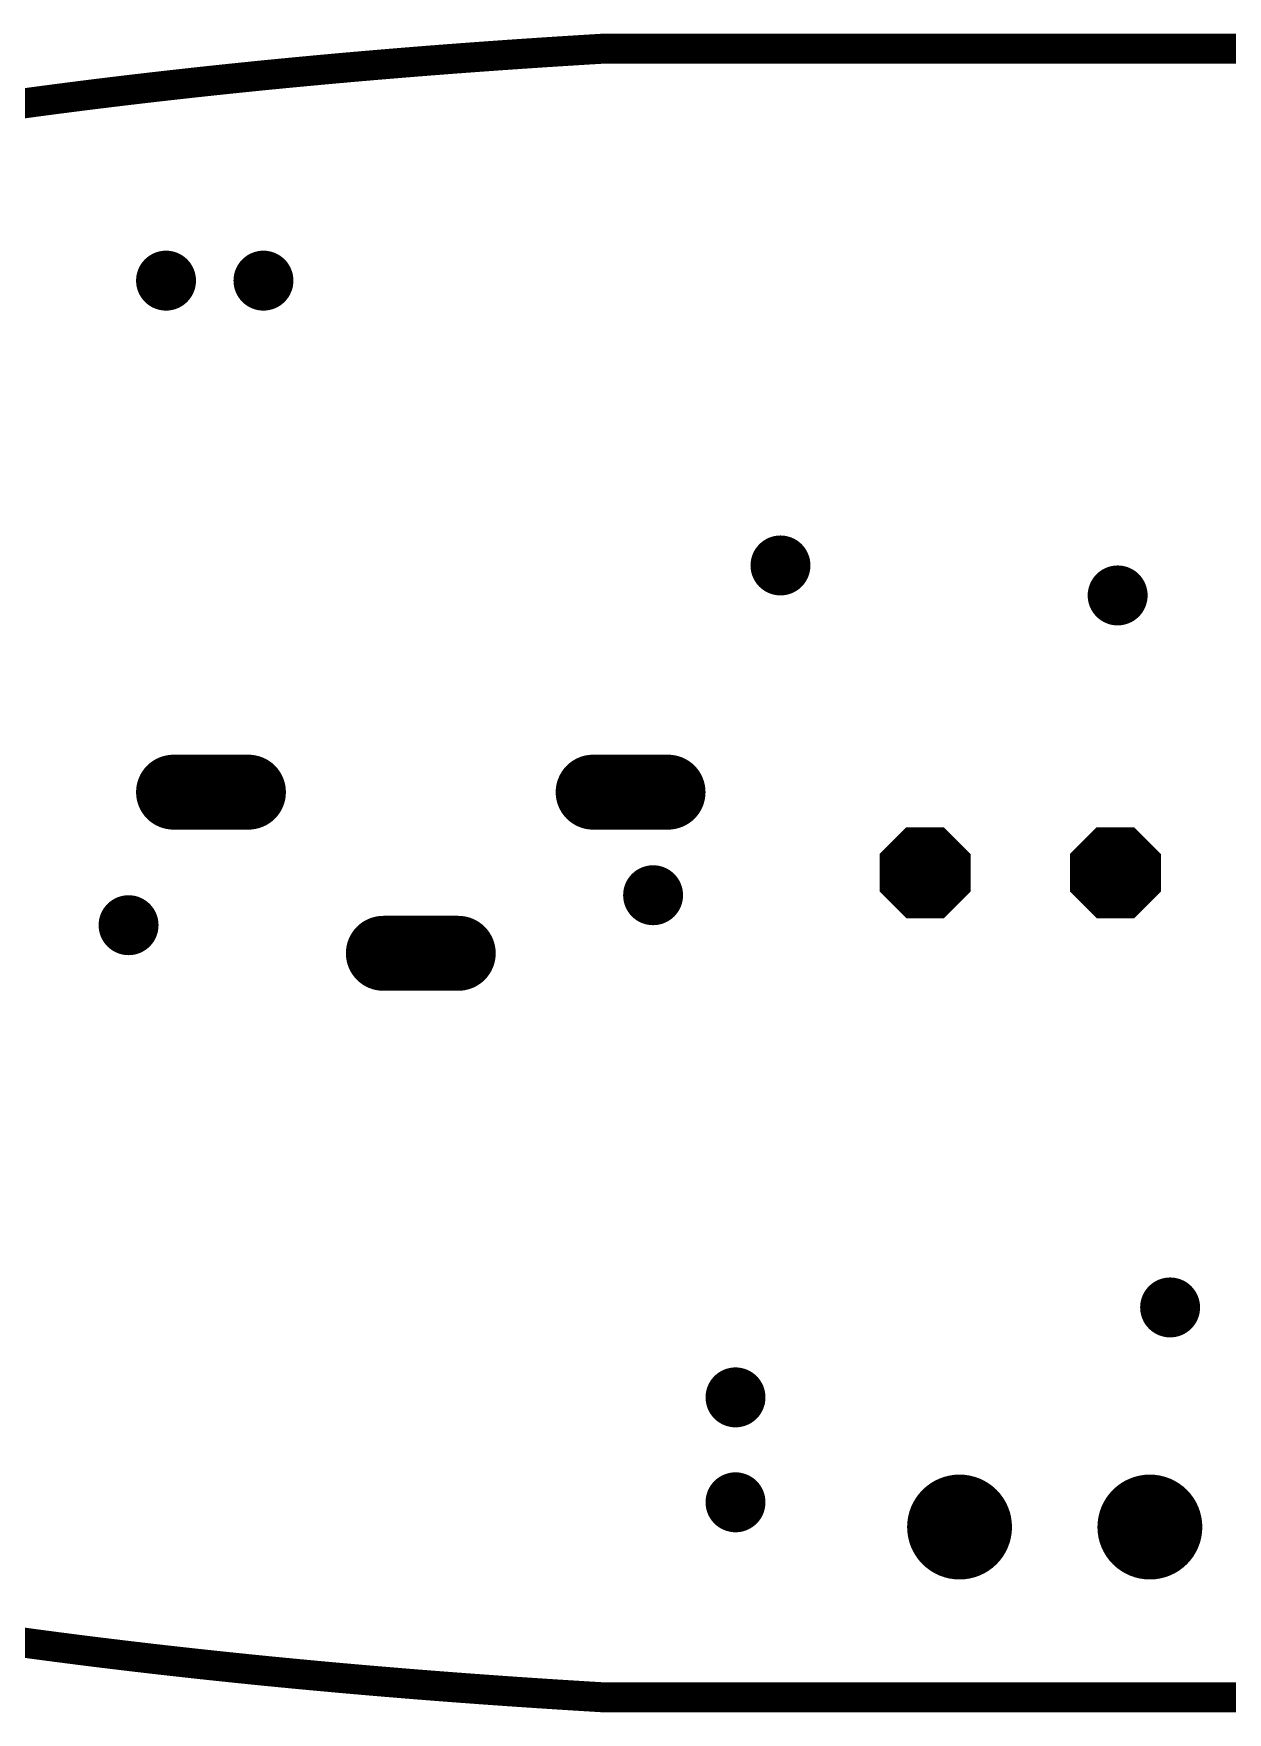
# Model space of a CAD drawing. Extents: x -0.1 to 60.3, y -0.2 to 22.2.
# Drawn here: x 13.83 to 29.77, y -0.2 to 22.2 of the extents above; entities that cross this region are included whole.
import ezdxf

# ---------------------------------------------------------------- set-up
doc = ezdxf.new("R2010")
doc.units = 0
for name, color, linetype in [('17', 82, 'CONTINUOUS'), ('18', 82, 'CONTINUOUS'), ('20', 7, 'CONTINUOUS')]:
    doc.layers.add(name, color=color, linetype=linetype)

# ---------------------------------------------------------------- blocks, each defined once
blk = doc.blocks.new('ROUNDP')
at = {"const_width": 0.5}
blk.add_lwpolyline([(0, -0.25, 1), (0, 0.25, 1), (0, -0.25)], format="xyb", dxfattribs=at)
blk = doc.blocks.new('OCTAGONP')
at = {"const_width": 0.5}
blk.add_lwpolyline([(-0.25, -0.1036), (-0.25, 0.1036), (-0.1036, 0.25), (0.1036, 0.25), (0.25, 0.1036), (0.25, -0.1036), (0.1036, -0.25), (-0.1036, -0.25), (-0.25, -0.1036), (-0.25, 0.1036)], dxfattribs=at)
blk = doc.blocks.new('LONGP100')
at = {"const_width": 1}
blk.add_lwpolyline([(-0.5, 0), (0.5, 0)], dxfattribs=at)
at = {"const_width": 0.5}
for points in [[(-0.5, 0.25, 1), (-0.5, -0.25)], [(0.5, -0.25, 1), (0.5, 0.25)]]:
    blk.add_lwpolyline(points, format="xyb", dxfattribs=at)
blk = doc.blocks.new('ROUNDV')
at = {"const_width": 0.5}
blk.add_lwpolyline([(0, -0.25, 1), (0, 0.25, 1), (0, -0.25)], format="xyb", dxfattribs=at)

msp = doc.modelspace()

# ---------------------------------------------------------------- linework, layer by layer
at = {"layer": '20', "const_width": 0.4}
for points in [[(21.0409, 21.9711), (21.1235, 21.9762)], [(21.1235, 21.9762), (21.2061, 21.9813)], [(21.2061, 21.9813), (21.2887, 21.9863)], [(21.2887, 21.9863), (21.3714, 21.9912)], [(21.3714, 21.9912), (21.4053, 21.9932)], [(21.4053, 21.9932), (21.4128, 21.9936)], [(21.4128, 21.9936), (21.4202, 21.994)], [(21.4202, 21.994), (21.4277, 21.9944)], [(21.4277, 21.9944), (21.4352, 21.9947)], [(21.4352, 21.9947), (21.4502, 21.9953)], [(21.4502, 21.9953), (21.4577, 21.9955)], [(21.4577, 21.9955), (21.4652, 21.9958)], [(21.4652, 21.9958), (21.4727, 21.9959)], [(21.4727, 21.9959), (21.4802, 21.9961)], [(21.4802, 21.9961), (21.4877, 21.9962)], [(21.4877, 21.9962), (21.5026, 21.9964)], [(21.5026, 21.9964), (21.5101, 21.9965)], [(21.5101, 21.9965), (38.7252, 21.9965)], [(18.0698, 21.7491), (18.1523, 21.7563)], [(18.1523, 21.7563), (18.2347, 21.7634)], [(18.2347, 21.7634), (18.3172, 21.7705)], [(18.3172, 21.7705), (18.3996, 21.7776)], [(18.3996, 21.7776), (18.4821, 21.7845)], [(18.4821, 21.7845), (18.5645, 21.7915)], [(18.5645, 21.7915), (18.7295, 21.8051)], [(18.7295, 21.8051), (18.8945, 21.8185)], [(18.8945, 21.8185), (18.977, 21.8251)], [(18.977, 21.8251), (19.142, 21.8381)], [(19.142, 21.8381), (19.307, 21.8509)], [(19.307, 21.8509), (19.3895, 21.8572)], [(19.3895, 21.8572), (19.5545, 21.8696)], [(19.5545, 21.8696), (19.6371, 21.8757)], [(19.6371, 21.8757), (19.7196, 21.8818)], [(19.7196, 21.8818), (19.8022, 21.8878)], [(19.8022, 21.8878), (19.8847, 21.8937)], [(19.8847, 21.8937), (19.9673, 21.8996)], [(19.9673, 21.8996), (20.0498, 21.9055)], [(20.0498, 21.9055), (20.1324, 21.9112)], [(20.1324, 21.9112), (20.2149, 21.9169)], [(20.2149, 21.9169), (20.2975, 21.9226)], [(20.2975, 21.9226), (20.3801, 21.9282)], [(20.3801, 21.9282), (20.4627, 21.9338)], [(20.4627, 21.9338), (20.5452, 21.9393)], [(20.5452, 21.9393), (20.6278, 21.9447)], [(20.6278, 21.9447), (20.7104, 21.9501)], [(20.7104, 21.9501), (20.8756, 21.9607)], [(20.8756, 21.9607), (21.0409, 21.9711)], [(15.7638, 21.5196), (15.8461, 21.5287)], [(15.8461, 21.5287), (15.9283, 21.5378)], [(15.9283, 21.5378), (16.0106, 21.5468)], [(16.0106, 21.5468), (16.0929, 21.5557)], [(16.0929, 21.5557), (16.1752, 21.5645)], [(16.1752, 21.5645), (16.2576, 21.5733)], [(16.2576, 21.5733), (16.4222, 21.5907)], [(16.4222, 21.5907), (16.5868, 21.6077)], [(16.5868, 21.6077), (16.6692, 21.6161)], [(16.6692, 21.6161), (16.7515, 21.6245)], [(16.7515, 21.6245), (16.8339, 21.6328)], [(16.8339, 21.6328), (16.9162, 21.641)], [(16.9162, 21.641), (16.9986, 21.6492)], [(16.9986, 21.6492), (17.081, 21.6572)], [(17.081, 21.6572), (17.1633, 21.6653)], [(17.1633, 21.6653), (17.3281, 21.6811)], [(17.3281, 21.6811), (17.4929, 21.6967)], [(17.4929, 21.6967), (17.5753, 21.7043)], [(17.5753, 21.7043), (17.6577, 21.712)], [(17.6577, 21.712), (17.8225, 21.727)], [(17.8225, 21.727), (17.905, 21.7344)], [(17.905, 21.7344), (17.9874, 21.7418)], [(17.9874, 21.7418), (18.0698, 21.7491)], [(13.9552, 21.2993), (14.0374, 21.3101)], [(14.0374, 21.3101), (14.1195, 21.3209)], [(14.1195, 21.3209), (14.2017, 21.3316)], [(14.2017, 21.3316), (14.2838, 21.3422)], [(14.2838, 21.3422), (14.366, 21.3528)], [(14.366, 21.3528), (14.4482, 21.3632)], [(14.4482, 21.3632), (14.5303, 21.3736)], [(14.5303, 21.3736), (14.6125, 21.3839)], [(14.6125, 21.3839), (14.6947, 21.3941)], [(14.6947, 21.3941), (14.7769, 21.4042)], [(14.7769, 21.4042), (14.9413, 21.4242)], [(14.9413, 21.4242), (15.0235, 21.4341)], [(15.0235, 21.4341), (15.1058, 21.4439)], [(15.1058, 21.4439), (15.188, 21.4536)], [(15.188, 21.4536), (15.2702, 21.4632)], [(15.2702, 21.4632), (15.3525, 21.4728)], [(15.3525, 21.4728), (15.4347, 21.4823)], [(15.4347, 21.4823), (15.517, 21.4917)], [(15.517, 21.4917), (15.5992, 21.5011)], [(15.5992, 21.5011), (15.6815, 21.5104)], [(15.6815, 21.5104), (15.7638, 21.5196)], [(13.6268, 21.2549), (13.791, 21.2773)], [(13.791, 21.2773), (13.9552, 21.2993)], [(13.7723, 0.7182), (13.6081, 0.7406)], [(13.8544, 0.7071), (13.7723, 0.7182)], [(14.0186, 0.6853), (13.8544, 0.7071)], [(14.1007, 0.6745), (14.0186, 0.6853)], [(14.1828, 0.6638), (14.1007, 0.6745)], [(14.265, 0.6532), (14.1828, 0.6638)], [(14.3471, 0.6426), (14.265, 0.6532)], [(14.4292, 0.6321), (14.3471, 0.6426)], [(14.5936, 0.6115), (14.4292, 0.6321)], [(14.6757, 0.6013), (14.5936, 0.6115)], [(14.7579, 0.5911), (14.6757, 0.6013)], [(14.9223, 0.5711), (14.7579, 0.5911)], [(15.0045, 0.5612), (14.9223, 0.5711)], [(15.1689, 0.5416), (15.0045, 0.5612)], [(15.4155, 0.5128), (15.1689, 0.5416)], [(15.4978, 0.5034), (15.4155, 0.5128)], [(15.58, 0.494), (15.4978, 0.5034)], [(15.6623, 0.4847), (15.58, 0.494)], [(15.7445, 0.4755), (15.6623, 0.4847)], [(15.9091, 0.4573), (15.7445, 0.4755)], [(15.9913, 0.4483), (15.9091, 0.4573)], [(16.1559, 0.4305), (15.9913, 0.4483)], [(16.2382, 0.4217), (16.1559, 0.4305)], [(16.4028, 0.4043), (16.2382, 0.4217)], [(16.4851, 0.3957), (16.4028, 0.4043)], [(16.5674, 0.3872), (16.4851, 0.3957)], [(16.6498, 0.3788), (16.5674, 0.3872)], [(16.7321, 0.3704), (16.6498, 0.3788)], [(16.8144, 0.3621), (16.7321, 0.3704)], [(16.8968, 0.3539), (16.8144, 0.3621)], [(16.9791, 0.3457), (16.8968, 0.3539)], [(17.0615, 0.3376), (16.9791, 0.3457)], [(17.1438, 0.3296), (17.0615, 0.3376)], [(17.2262, 0.3216), (17.1438, 0.3296)], [(17.3086, 0.3137), (17.2262, 0.3216)], [(17.391, 0.3059), (17.3086, 0.3137)], [(17.4733, 0.2981), (17.391, 0.3059)], [(17.5557, 0.2904), (17.4733, 0.2981)], [(17.7205, 0.2752), (17.5557, 0.2904)], [(17.8029, 0.2677), (17.7205, 0.2752)], [(17.8854, 0.2603), (17.8029, 0.2677)], [(17.9678, 0.2529), (17.8854, 0.2603)], [(18.0502, 0.2456), (17.9678, 0.2529)], [(18.1326, 0.2384), (18.0502, 0.2456)], [(18.2151, 0.2312), (18.1326, 0.2384)], [(18.2975, 0.2241), (18.2151, 0.2312)], [(18.38, 0.2171), (18.2975, 0.2241)], [(18.4624, 0.2101), (18.38, 0.2171)], [(18.5449, 0.2031), (18.4624, 0.2101)], [(18.6274, 0.1963), (18.5449, 0.2031)], [(18.7098, 0.1895), (18.6274, 0.1963)], [(18.7923, 0.1827), (18.7098, 0.1895)], [(18.8748, 0.1761), (18.7923, 0.1827)], [(18.9573, 0.1694), (18.8748, 0.1761)], [(19.1223, 0.1564), (18.9573, 0.1694)], [(19.2873, 0.1436), (19.1223, 0.1564)], [(19.4523, 0.131), (19.2873, 0.1436)], [(19.5348, 0.1248), (19.4523, 0.131)], [(19.6174, 0.1187), (19.5348, 0.1248)], [(19.6999, 0.1126), (19.6174, 0.1187)], [(19.7824, 0.1066), (19.6999, 0.1126)], [(19.865, 0.1006), (19.7824, 0.1066)], [(19.9475, 0.0947), (19.865, 0.1006)], [(20.0301, 0.0889), (19.9475, 0.0947)], [(20.1127, 0.0831), (20.0301, 0.0889)], [(20.1952, 0.0774), (20.1127, 0.0831)], [(20.2778, 0.0717), (20.1952, 0.0774)], [(20.3604, 0.0661), (20.2778, 0.0717)], [(20.4429, 0.0605), (20.3604, 0.0661)], [(20.5255, 0.055), (20.4429, 0.0605)], [(20.6081, 0.0495), (20.5255, 0.055)], [(20.6907, 0.0441), (20.6081, 0.0495)], [(20.7733, 0.0388), (20.6907, 0.0441)], [(20.8559, 0.0335), (20.7733, 0.0388)], [(20.9385, 0.0283), (20.8559, 0.0335)], [(21.0211, 0.0231), (20.9385, 0.0283)], [(21.1038, 0.018), (21.0211, 0.0231)], [(21.1864, 0.0129), (21.1038, 0.018)], [(21.269, 0.0079), (21.1864, 0.0129)], [(21.3516, 0.0029), (21.269, 0.0079)], [(21.4035, -0.0002), (21.3516, 0.0029)], [(21.411, -0.0006), (21.4035, -0.0002)], [(21.4185, -0.001), (21.411, -0.0006)], [(21.426, -0.0014), (21.4185, -0.001)], [(21.4334, -0.0017), (21.426, -0.0014)], [(21.4409, -0.002), (21.4334, -0.0017)], [(21.4484, -0.0023), (21.4409, -0.002)], [(21.4709, -0.0029), (21.4484, -0.0023)], [(21.4784, -0.0031), (21.4709, -0.0029)], [(21.4859, -0.0032), (21.4784, -0.0031)], [(21.4934, -0.0034), (21.4859, -0.0032)], [(21.5009, -0.0034), (21.4934, -0.0034)], [(21.5084, -0.0035), (21.5009, -0.0034)], [(38.7309, -0.0035), (21.5084, -0.0035)]]:
    msp.add_lwpolyline(points, dxfattribs=at)
at = {"layer": '20', "const_width": 0.2}
for points in [[(21.2001, 22.0811, 1), (21.2121, 21.8815)], [(21.1296, 21.8764, 1), (21.1173, 22.076)], [(21.2828, 22.0861, 1), (21.2947, 21.8865)], [(21.2123, 21.8815, 1), (21.1999, 22.0811)], [(21.3655, 22.091, 1), (21.3772, 21.8914)], [(21.2948, 21.8865, 1), (21.2827, 22.0861)], [(21.3999, 22.0931, 1), (21.4106, 21.8933)], [(21.4074, 22.0935, 1), (21.4181, 21.8937)], [(21.4149, 22.0939, 1), (21.4256, 21.8941)], [(21.4237, 22.0943, 1), (21.4317, 21.8945)], [(21.4312, 22.0946, 1), (21.4392, 21.8948)], [(21.4475, 22.0953, 1), (21.4529, 21.8953)], [(21.4537, 22.0954, 1), (21.4617, 21.8956)], [(21.4638, 22.0958, 1), (21.4665, 21.8958)], [(21.3773, 21.8914, 1), (21.3654, 22.091)], [(21.47, 22.0959, 1), (21.4753, 21.8959)], [(21.4788, 22.0961, 1), (21.4815, 21.8961)], [(21.4863, 22.0962, 1), (21.489, 21.8962)], [(21.4112, 21.8934, 1), (21.3994, 22.093)], [(21.5013, 22.0964, 1), (21.504, 21.8964)], [(21.4181, 21.8937, 1), (21.4074, 22.0935)], [(21.5101, 22.0965, 1), (21.5101, 21.8965)], [(21.4256, 21.8941, 1), (21.4149, 22.0939)], [(21.4331, 21.8945, 1), (21.4224, 22.0943)], [(21.4392, 21.8948, 1), (21.4312, 22.0946)], [(21.4542, 21.8954, 1), (21.4462, 22.0952)], [(21.4604, 21.8955, 1), (21.455, 22.0955)], [(21.4692, 21.8959, 1), (21.4612, 22.0957)], [(21.474, 21.8959, 1), (21.4713, 22.0959)], [(21.4828, 21.8961, 1), (21.4775, 22.0961)], [(21.489, 21.8962, 1), (21.4863, 22.0962)], [(21.504, 21.8964, 1), (21.5013, 22.0964)], [(21.5115, 21.8965, 1), (21.5088, 22.0965)], [(18.1437, 21.8559, 1), (18.1609, 21.6567)], [(18.2261, 21.863, 1), (18.2433, 21.6638)], [(18.161, 21.6567, 1), (18.1436, 21.8559)], [(18.3086, 21.8701, 1), (18.3258, 21.6709)], [(18.2433, 21.6638, 1), (18.2261, 21.863)], [(18.3913, 21.8773, 1), (18.4079, 21.6779)], [(18.3258, 21.6709, 1), (18.3086, 21.8701)], [(18.4736, 21.8841, 1), (18.4906, 21.6849)], [(18.4082, 21.678, 1), (18.391, 21.8772)], [(18.5563, 21.8912, 1), (18.5727, 21.6918)], [(18.4904, 21.6848, 1), (18.4738, 21.8842)], [(18.573, 21.6919, 1), (18.556, 21.8911)], [(18.7214, 21.9048, 1), (18.7376, 21.7054)], [(18.7377, 21.7054, 1), (18.7213, 21.9048)], [(18.8865, 21.9182, 1), (18.9025, 21.7188)], [(18.9691, 21.9248, 1), (18.9849, 21.7254)], [(18.9026, 21.7188, 1), (18.8864, 21.9182)], [(18.985, 21.7254, 1), (18.969, 21.9248)], [(19.1343, 21.9378, 1), (19.1497, 21.7384)], [(19.1499, 21.7384, 1), (19.1341, 21.9378)], [(19.2994, 21.9506, 1), (19.3146, 21.7512)], [(19.382, 21.9569, 1), (19.397, 21.7575)], [(19.3147, 21.7512, 1), (19.2993, 21.9506)], [(19.3971, 21.7575, 1), (19.3819, 21.9569)], [(19.5471, 21.9693, 1), (19.5619, 21.7699)], [(19.6297, 21.9754, 1), (19.6445, 21.776)], [(19.562, 21.7699, 1), (19.547, 21.9693)], [(19.7124, 21.9815, 1), (19.7268, 21.7821)], [(19.6445, 21.776, 1), (19.6297, 21.9754)], [(19.7951, 21.9875, 1), (19.8093, 21.7881)], [(19.727, 21.7821, 1), (19.7122, 21.9815)], [(19.8776, 21.9934, 1), (19.8918, 21.794)], [(19.8094, 21.7881, 1), (19.795, 21.9875)], [(19.9602, 21.9993, 1), (19.9744, 21.7999)], [(19.8918, 21.794, 1), (19.8776, 21.9934)], [(20.0429, 22.0053, 1), (20.0567, 21.8057)], [(19.9744, 21.7999, 1), (19.9602, 21.9993)], [(20.1255, 22.011, 1), (20.1393, 21.8114)], [(20.0569, 21.8058, 1), (20.0427, 22.0052)], [(20.2081, 22.0167, 1), (20.2218, 21.8171)], [(20.1393, 21.8114, 1), (20.1255, 22.011)], [(20.2907, 22.0224, 1), (20.3043, 21.8228)], [(20.2218, 21.8171, 1), (20.2081, 22.0167)], [(20.3733, 22.028, 1), (20.3869, 21.8284)], [(20.3044, 21.8228, 1), (20.2906, 22.0224)], [(20.456, 22.0336, 1), (20.4693, 21.834)], [(20.3869, 21.8284, 1), (20.3733, 22.028)], [(20.5387, 22.0391, 1), (20.5518, 21.8395)], [(20.4694, 21.834, 1), (20.4559, 22.0336)], [(20.6213, 22.0445, 1), (20.6344, 21.8449)], [(20.5519, 21.8395, 1), (20.5386, 22.0391)], [(20.704, 22.0499, 1), (20.7168, 21.8503)], [(20.6344, 21.8449, 1), (20.6213, 22.0445)], [(20.717, 21.8503, 1), (20.7039, 22.0499)], [(20.8694, 22.0605, 1), (20.8819, 21.8609)], [(20.882, 21.8609, 1), (20.8692, 22.0605)], [(21.0347, 22.0709, 1), (21.047, 21.8713)], [(21.1173, 22.076, 1), (21.1296, 21.8764)], [(21.0471, 21.8713, 1), (21.0346, 22.0709)], [(15.8351, 21.6281, 1), (15.8571, 21.4293)], [(15.9174, 21.6372, 1), (15.9392, 21.4384)], [(15.8571, 21.4293, 1), (15.8351, 21.6281)], [(15.9998, 21.6462, 1), (16.0214, 21.4474)], [(15.9393, 21.4384, 1), (15.9173, 21.6372)], [(16.0823, 21.6551, 1), (16.1035, 21.4563)], [(16.0215, 21.4474, 1), (15.9997, 21.6462)], [(16.1646, 21.6639, 1), (16.1858, 21.4651)], [(16.1037, 21.4563, 1), (16.0821, 21.6551)], [(16.2471, 21.6727, 1), (16.2681, 21.4739)], [(16.1858, 21.4651, 1), (16.1646, 21.6639)], [(16.2682, 21.4739, 1), (16.247, 21.6727)], [(16.4119, 21.6902, 1), (16.4325, 21.4912)], [(16.4327, 21.4913, 1), (16.4117, 21.6901)], [(16.5767, 21.7072, 1), (16.5969, 21.5082)], [(16.659, 21.7156, 1), (16.6794, 21.5166)], [(16.5971, 21.5082, 1), (16.5765, 21.7072)], [(16.7415, 21.724, 1), (16.7615, 21.525)], [(16.6793, 21.5166, 1), (16.6591, 21.7156)], [(16.824, 21.7323, 1), (16.8438, 21.5333)], [(16.7617, 21.525, 1), (16.7413, 21.724)], [(16.9063, 21.7405, 1), (16.9261, 21.5415)], [(16.8439, 21.5333, 1), (16.8239, 21.7323)], [(16.9889, 21.7487, 1), (17.0083, 21.5497)], [(16.9261, 21.5415, 1), (16.9063, 21.7405)], [(17.0712, 21.7567, 1), (17.0908, 21.5577)], [(17.0085, 21.5497, 1), (16.9887, 21.7487)], [(17.1538, 21.7648, 1), (17.1728, 21.5658)], [(17.0907, 21.5577, 1), (17.0713, 21.7567)], [(17.1731, 21.5658, 1), (17.1535, 21.7648)], [(17.3187, 21.7807, 1), (17.3375, 21.5815)], [(17.3376, 21.5816, 1), (17.3186, 21.7806)], [(17.4837, 21.7963, 1), (17.5021, 21.5971)], [(17.566, 21.8039, 1), (17.5846, 21.6047)], [(17.5023, 21.5971, 1), (17.4835, 21.7963)], [(17.6486, 21.8116, 1), (17.6668, 21.6124)], [(17.5845, 21.6047, 1), (17.5661, 21.8039)], [(17.667, 21.6124, 1), (17.6484, 21.8116)], [(17.8136, 21.8266, 1), (17.8314, 21.6274)], [(17.8961, 21.834, 1), (17.9139, 21.6348)], [(17.8316, 21.6274, 1), (17.8134, 21.8266)], [(17.9786, 21.8414, 1), (17.9962, 21.6422)], [(17.9139, 21.6348, 1), (17.8961, 21.834)], [(18.0611, 21.8487, 1), (18.0785, 21.6495)], [(17.9963, 21.6422, 1), (17.9785, 21.8414)], [(18.0786, 21.6495, 1), (18.061, 21.8487)], [(14.0244, 21.4092, 1), (14.0504, 21.211)], [(14.1066, 21.4201, 1), (14.1324, 21.2217)], [(14.0504, 21.211, 1), (14.0244, 21.4092)], [(14.1889, 21.4308, 1), (14.2145, 21.2324)], [(14.1325, 21.2218, 1), (14.1065, 21.42)], [(14.271, 21.4414, 1), (14.2966, 21.243)], [(14.2146, 21.2324, 1), (14.1888, 21.4308)], [(14.3534, 21.452, 1), (14.3786, 21.2536)], [(14.2966, 21.243, 1), (14.271, 21.4414)], [(14.4356, 21.4624, 1), (14.4608, 21.264)], [(14.3788, 21.2536, 1), (14.3532, 21.452)], [(14.5179, 21.4728, 1), (14.5427, 21.2744)], [(14.4608, 21.264, 1), (14.4356, 21.4624)], [(14.6002, 21.4831, 1), (14.6248, 21.2847)], [(14.5429, 21.2744, 1), (14.5177, 21.4728)], [(14.6825, 21.4934, 1), (14.7069, 21.2948)], [(14.6249, 21.2847, 1), (14.6001, 21.4831)], [(14.7648, 21.5035, 1), (14.789, 21.3049)], [(14.707, 21.2949, 1), (14.6824, 21.4933)], [(14.7891, 21.3049, 1), (14.7647, 21.5035)], [(14.9293, 21.5235, 1), (14.9533, 21.3249)], [(15.0117, 21.5334, 1), (15.0353, 21.3348)], [(14.9534, 21.3249, 1), (14.9292, 21.5235)], [(15.0941, 21.5432, 1), (15.1175, 21.3446)], [(15.0355, 21.3348, 1), (15.0115, 21.5334)], [(15.1764, 21.5529, 1), (15.1996, 21.3543)], [(15.1176, 21.3446, 1), (15.094, 21.5432)], [(15.2586, 21.5625, 1), (15.2818, 21.3639)], [(15.1997, 21.3543, 1), (15.1763, 21.5529)], [(15.341, 21.5721, 1), (15.364, 21.3735)], [(15.2818, 21.3639, 1), (15.2586, 21.5625)], [(15.4234, 21.5817, 1), (15.446, 21.3829)], [(15.3641, 21.3735, 1), (15.3409, 21.5721)], [(15.5056, 21.5911, 1), (15.5284, 21.3923)], [(15.4462, 21.383, 1), (15.4232, 21.5816)], [(15.588, 21.6005, 1), (15.6104, 21.4017)], [(15.5283, 21.3923, 1), (15.5057, 21.5911)], [(15.6704, 21.6098, 1), (15.6926, 21.411)], [(15.6106, 21.4017, 1), (15.5878, 21.6005)], [(15.7528, 21.619, 1), (15.7748, 21.4202)], [(15.6927, 21.411, 1), (15.6703, 21.6098)], [(15.7749, 21.4202, 1), (15.7527, 21.619)], [(13.7777, 21.3764, 1), (13.8043, 21.1782)], [(13.8045, 21.1782, 1), (13.7775, 21.3764)], [(13.9422, 21.3984, 1), (13.9682, 21.2002)], [(13.9685, 21.2002, 1), (13.9419, 21.3984)], [(13.7857, 0.8173, 1), (13.7589, 0.6191)], [(13.8676, 0.8062, 1), (13.8412, 0.608)], [(13.7588, 0.6191, 1), (13.7858, 0.8173)], [(13.841, 0.608, 1), (13.8678, 0.8062)], [(14.0316, 0.7844, 1), (14.0056, 0.5862)], [(14.1136, 0.7737, 1), (14.0878, 0.5753)], [(14.0054, 0.5862, 1), (14.0318, 0.7844)], [(14.1956, 0.763, 1), (14.17, 0.5646)], [(14.0877, 0.5754, 1), (14.1137, 0.7736)], [(14.2778, 0.7524, 1), (14.2522, 0.554)], [(14.1699, 0.5646, 1), (14.1957, 0.763)], [(14.3598, 0.7418, 1), (14.3344, 0.5434)], [(14.2522, 0.554, 1), (14.2778, 0.7524)], [(14.4416, 0.7313, 1), (14.4168, 0.5329)], [(14.3343, 0.5434, 1), (14.3599, 0.7418)], [(14.4165, 0.5329, 1), (14.4419, 0.7313)], [(14.6059, 0.7107, 1), (14.5813, 0.5123)], [(14.688, 0.7005, 1), (14.6634, 0.5021)], [(14.5812, 0.5123, 1), (14.606, 0.7107)], [(14.77, 0.6904, 1), (14.7458, 0.4918)], [(14.6634, 0.5021, 1), (14.688, 0.7005)], [(14.7456, 0.4919, 1), (14.7702, 0.6903)], [(14.9343, 0.6704, 1), (14.9103, 0.4718)], [(15.0163, 0.6605, 1), (14.9927, 0.4619)], [(14.9102, 0.4718, 1), (14.9344, 0.6704)], [(14.9925, 0.4619, 1), (15.0165, 0.6605)], [(15.1805, 0.6409, 1), (15.1573, 0.4423)], [(15.1571, 0.4423, 1), (15.1807, 0.6409)], [(15.4268, 0.6122, 1), (15.4042, 0.4134)], [(15.5092, 0.6028, 1), (15.4864, 0.404)], [(15.4039, 0.4135, 1), (15.4271, 0.6121)], [(15.5912, 0.5934, 1), (15.5688, 0.3946)], [(15.4865, 0.404, 1), (15.5091, 0.6028)], [(15.6734, 0.5841, 1), (15.6512, 0.3853)], [(15.5686, 0.3946, 1), (15.5914, 0.5934)], [(15.7555, 0.5749, 1), (15.7335, 0.3761)], [(15.6511, 0.3853, 1), (15.6735, 0.5841)], [(15.7334, 0.3761, 1), (15.7556, 0.5749)], [(15.92, 0.5567, 1), (15.8982, 0.3579)], [(16.0021, 0.5477, 1), (15.9805, 0.3489)], [(15.8981, 0.3579, 1), (15.9201, 0.5567)], [(15.9804, 0.3489, 1), (16.0022, 0.5477)], [(16.1665, 0.5299, 1), (16.1453, 0.3311)], [(16.2487, 0.5211, 1), (16.2277, 0.3223)], [(16.1451, 0.3311, 1), (16.1667, 0.5299)], [(16.2276, 0.3223, 1), (16.2488, 0.5211)], [(16.4132, 0.5038, 1), (16.3924, 0.3048)], [(16.4954, 0.4952, 1), (16.4748, 0.2962)], [(16.3923, 0.3049, 1), (16.4133, 0.5037)], [(16.5775, 0.4867, 1), (16.5573, 0.2877)], [(16.4747, 0.2962, 1), (16.4955, 0.4952)], [(16.66, 0.4783, 1), (16.6396, 0.2793)], [(16.5571, 0.2877, 1), (16.5777, 0.4867)], [(16.7421, 0.4699, 1), (16.7221, 0.2709)], [(16.6397, 0.2793, 1), (16.6599, 0.4783)], [(16.8243, 0.4616, 1), (16.8045, 0.2626)], [(16.7219, 0.2709, 1), (16.7423, 0.4699)], [(16.9067, 0.4534, 1), (16.8869, 0.2544)], [(16.8044, 0.2626, 1), (16.8244, 0.4616)], [(16.9889, 0.4452, 1), (16.9693, 0.2462)], [(16.8869, 0.2544, 1), (16.9067, 0.4534)], [(17.0712, 0.4371, 1), (17.0518, 0.2381)], [(16.9692, 0.2462, 1), (16.989, 0.4452)], [(17.1535, 0.4291, 1), (17.1341, 0.2301)], [(17.0517, 0.2381, 1), (17.0713, 0.4371)], [(17.2357, 0.4211, 1), (17.2167, 0.2221)], [(17.1341, 0.2301, 1), (17.1535, 0.4291)], [(17.318, 0.4133, 1), (17.2992, 0.2141)], [(17.2165, 0.2221, 1), (17.2359, 0.4211)], [(17.4004, 0.4055, 1), (17.3816, 0.2063)], [(17.2991, 0.2142, 1), (17.3181, 0.4132)], [(17.4826, 0.3977, 1), (17.464, 0.1985)], [(17.3816, 0.2063, 1), (17.4004, 0.4055)], [(17.5649, 0.39, 1), (17.5465, 0.1908)], [(17.4639, 0.1985, 1), (17.4827, 0.3977)], [(17.5464, 0.1908, 1), (17.565, 0.39)], [(17.7296, 0.3748, 1), (17.7114, 0.1756)], [(17.8118, 0.3673, 1), (17.794, 0.1681)], [(17.7113, 0.1756, 1), (17.7297, 0.3748)], [(17.8943, 0.3599, 1), (17.8765, 0.1607)], [(17.7938, 0.1681, 1), (17.812, 0.3673)], [(17.9766, 0.3525, 1), (17.959, 0.1533)], [(17.8765, 0.1607, 1), (17.8943, 0.3599)], [(17.9589, 0.1533, 1), (17.9767, 0.3525)], [(18.0589, 0.3452, 1), (18.0415, 0.146)], [(18.1413, 0.338, 1), (18.1239, 0.1388)], [(18.0414, 0.146, 1), (18.059, 0.3452)], [(18.2237, 0.3308, 1), (18.2065, 0.1316)], [(18.1239, 0.1388, 1), (18.1413, 0.338)], [(18.306, 0.3237, 1), (18.289, 0.1245)], [(18.2064, 0.1316, 1), (18.2238, 0.3308)], [(18.3885, 0.3167, 1), (18.3715, 0.1175)], [(18.2889, 0.1245, 1), (18.3061, 0.3237)], [(18.4709, 0.3097, 1), (18.4539, 0.1105)], [(18.3715, 0.1175, 1), (18.3885, 0.3167)], [(18.5531, 0.3028, 1), (18.5367, 0.1034)], [(18.4539, 0.1105, 1), (18.4709, 0.3097)], [(18.6356, 0.296, 1), (18.6192, 0.0966)], [(18.5364, 0.1035, 1), (18.5534, 0.3027)], [(18.718, 0.2892, 1), (18.7016, 0.0898)], [(18.6192, 0.0966, 1), (18.6356, 0.296)], [(18.8003, 0.2824, 1), (18.7843, 0.083)], [(18.7016, 0.0898, 1), (18.718, 0.2892)], [(18.8829, 0.2758, 1), (18.8667, 0.0764)], [(18.7841, 0.083, 1), (18.8005, 0.2824)], [(18.9652, 0.2691, 1), (18.9494, 0.0697)], [(18.8668, 0.0764, 1), (18.8828, 0.2758)], [(18.9492, 0.0697, 1), (18.9654, 0.2691)], [(19.13, 0.2561, 1), (19.1146, 0.0567)], [(19.1144, 0.0567, 1), (19.1302, 0.2561)], [(19.2949, 0.2433, 1), (19.2797, 0.0439)], [(19.2796, 0.0439, 1), (19.295, 0.2433)], [(19.4598, 0.2307, 1), (19.4448, 0.0313)], [(19.5422, 0.2245, 1), (19.5274, 0.0251)], [(19.4447, 0.0313, 1), (19.4599, 0.2307)], [(19.6248, 0.2184, 1), (19.61, 0.019)], [(19.5273, 0.0251, 1), (19.5423, 0.2245)], [(19.7072, 0.2123, 1), (19.6926, 0.0129)], [(19.61, 0.019, 1), (19.6248, 0.2184)], [(19.7896, 0.2063, 1), (19.7752, 0.0069)], [(19.6925, 0.0129, 1), (19.7073, 0.2123)], [(19.8721, 0.2003, 1), (19.8579, 0.0009)], [(19.7751, 0.0069, 1), (19.7897, 0.2063)], [(19.9545, 0.1945, 1), (19.9405, -0.0051)], [(19.8578, 0.0009, 1), (19.8722, 0.2003)], [(20.0371, 0.1887, 1), (20.0231, -0.0109)], [(19.9404, -0.005, 1), (19.9546, 0.1944)], [(20.1195, 0.1829, 1), (20.1058, -0.0167)], [(20.0231, -0.0109, 1), (20.0371, 0.1887)], [(20.2021, 0.1772, 1), (20.1883, -0.0224)], [(20.1056, -0.0167, 1), (20.1197, 0.1829)], [(20.2845, 0.1715, 1), (20.271, -0.0281)], [(20.1883, -0.0224, 1), (20.2021, 0.1772)], [(20.3671, 0.1659, 1), (20.3536, -0.0337)], [(20.2709, -0.0281, 1), (20.2847, 0.1715)], [(20.4496, 0.1603, 1), (20.4363, -0.0393)], [(20.3536, -0.0337, 1), (20.3671, 0.1659)], [(20.5322, 0.1548, 1), (20.5189, -0.0448)], [(20.4362, -0.0393, 1), (20.4497, 0.1603)], [(20.6146, 0.1493, 1), (20.6016, -0.0503)], [(20.5189, -0.0448, 1), (20.5322, 0.1548)], [(20.6971, 0.1439, 1), (20.6843, -0.0557)], [(20.6015, -0.0503, 1), (20.6148, 0.1493)], [(20.7797, 0.1386, 1), (20.7669, -0.061)], [(20.6842, -0.0557, 1), (20.6972, 0.1439)], [(20.8622, 0.1333, 1), (20.8496, -0.0663)], [(20.7669, -0.061, 1), (20.7797, 0.1386)], [(20.9448, 0.1281, 1), (20.9322, -0.0715)], [(20.8495, -0.0663, 1), (20.8623, 0.1333)], [(20.9322, -0.0715, 1), (20.9448, 0.1281)], [(21.0273, 0.1229, 1), (21.015, -0.0767)], [(21.1099, 0.1178, 1), (21.0976, -0.0818)], [(21.0149, -0.0767, 1), (21.0274, 0.1229)], [(21.1924, 0.1127, 1), (21.1804, -0.0869)], [(21.0976, -0.0818, 1), (21.1099, 0.1178)], [(21.2751, 0.1077, 1), (21.263, -0.0919)], [(21.1802, -0.0869, 1), (21.1926, 0.1127)], [(21.3576, 0.1027, 1), (21.3457, -0.0969)], [(21.263, -0.0919, 1), (21.2751, 0.1077)], [(21.4088, 0.0997, 1), (21.3982, -0.1001)], [(21.4163, 0.0993, 1), (21.4056, -0.1005)], [(21.4238, 0.0989, 1), (21.4131, -0.1009)], [(21.43, 0.0985, 1), (21.4219, -0.1013)], [(21.4374, 0.0982, 1), (21.4294, -0.1016)], [(21.4449, 0.0979, 1), (21.4369, -0.1019)], [(21.3456, -0.0969, 1), (21.3577, 0.1027)], [(21.4511, 0.0977, 1), (21.4457, -0.1023)], [(21.4735, 0.0971, 1), (21.4682, -0.1029)], [(21.4797, 0.0969, 1), (21.477, -0.1031)], [(21.4885, 0.0968, 1), (21.4832, -0.1032)], [(21.4934, 0.0966, 1), (21.4934, -0.1034)], [(21.3975, -0.1, 1), (21.4095, 0.0996)], [(21.5022, 0.0966, 1), (21.4995, -0.1034)], [(21.4056, -0.1005, 1), (21.4163, 0.0993)], [(21.5084, 0.0965, 1), (21.5084, -0.1035)], [(21.4131, -0.1009, 1), (21.4238, 0.0989)], [(21.4206, -0.1013, 1), (21.4313, 0.0985)], [(21.4294, -0.1016, 1), (21.4374, 0.0982)], [(21.4369, -0.1019, 1), (21.4449, 0.0979)], [(21.4444, -0.1022, 1), (21.4524, 0.0976)], [(21.4682, -0.1029, 1), (21.4736, 0.0971)], [(21.4757, -0.1031, 1), (21.481, 0.0969)], [(21.4845, -0.1032, 1), (21.4872, 0.0968)], [(21.4907, -0.1034, 1), (21.496, 0.0966)], [(21.5009, -0.1034, 1), (21.5009, 0.0966)], [(21.507, -0.1035, 1), (21.5097, 0.0965)]]:
    msp.add_lwpolyline(points, format="xyb", dxfattribs=at)

# ---------------------------------------------------------------- block references
at = {"layer": '17'}
for name, p in [('LONGP100', (16.2, 12.075)), ('LONGP100', (16.2, 12.075)), ('ROUNDP', (15.8, 12.075)), ('ROUNDP', (15.8, 12.075)), ('ROUNDP', (15.9, 12.075)), ('ROUNDP', (15.9, 12.075)), ('ROUNDP', (16, 12.075)), ('ROUNDP', (16, 12.075)), ('ROUNDP', (16.1, 12.075)), ('ROUNDP', (16.1, 12.075)), ('ROUNDP', (16.3, 12.075)), ('ROUNDP', (16.3, 12.075)), ('ROUNDP', (16.4, 12.075)), ('ROUNDP', (16.4, 12.075)), ('ROUNDP', (16.5, 12.075)), ('ROUNDP', (16.5, 12.075)), ('ROUNDP', (16.6, 12.075)), ('ROUNDP', (16.6, 12.075)), ('LONGP100', (21.8, 12.075)), ('LONGP100', (21.8, 12.075)), ('ROUNDP', (21.4, 12.075)), ('ROUNDP', (21.4, 12.075)), ('ROUNDP', (21.5, 12.075)), ('ROUNDP', (21.5, 12.075)), ('ROUNDP', (21.6, 12.075)), ('ROUNDP', (21.6, 12.075)), ('ROUNDP', (21.7, 12.075)), ('ROUNDP', (21.7, 12.075)), ('ROUNDP', (21.9, 12.075)), ('ROUNDP', (21.9, 12.075)), ('ROUNDP', (22, 12.075)), ('ROUNDP', (22, 12.075)), ('ROUNDP', (22.1, 12.075)), ('ROUNDP', (22.1, 12.075)), ('ROUNDP', (22.2, 12.075)), ('ROUNDP', (22.2, 12.075)), ('LONGP100', (19, 9.925)), ('LONGP100', (19, 9.925)), ('ROUNDP', (18.5, 9.925)), ('ROUNDP', (18.5, 9.925)), ('ROUNDP', (18.6, 9.925)), ('ROUNDP', (18.6, 9.925)), ('ROUNDP', (18.7, 9.925)), ('ROUNDP', (18.7, 9.925)), ('ROUNDP', (18.8, 9.925)), ('ROUNDP', (18.8, 9.925)), ('ROUNDP', (18.9, 9.925)), ('ROUNDP', (18.9, 9.925)), ('ROUNDP', (19, 9.925)), ('ROUNDP', (19, 9.925)), ('ROUNDP', (19.1, 9.925)), ('ROUNDP', (19.1, 9.925)), ('ROUNDP', (19.2, 9.925)), ('ROUNDP', (19.2, 9.925)), ('ROUNDP', (19.3, 9.925)), ('ROUNDP', (19.3, 9.925)), ('ROUNDP', (19.4, 9.925)), ('ROUNDP', (19.4, 9.925)), ('ROUNDP', (19.5, 9.925)), ('ROUNDP', (19.5, 9.925))]:
    msp.add_blockref(name, p, dxfattribs=at)
for name, p, xscale, yscale in [('ROUNDP', (16.2, 12.075), 0.9, 0.9), ('ROUNDP', (16.2, 12.075), 0.9, 0.9), ('ROUNDP', (21.8, 12.075), 0.9, 0.9), ('ROUNDP', (21.8, 12.075), 0.9, 0.9), ('OCTAGONP', (25.73, 11), 1.2128, 1.2128), ('OCTAGONP', (25.73, 11), 1.2128, 1.2128), ('OCTAGONP', (28.27, 11), 1.2128, 1.2128), ('OCTAGONP', (28.27, 11), 1.2128, 1.2128)]:
    msp.add_blockref(name, p, dxfattribs=dict(at, xscale=xscale, yscale=yscale))
at = {"layer": '17', "xscale": 1.4, "yscale": 1.4, "rotation": 180}
for p in [(26.19, 2.27), (26.19, 2.27), (28.73, 2.27), (28.73, 2.27)]:
    msp.add_blockref('ROUNDP', p, dxfattribs=at)
at = {"layer": '18', "xscale": 0.8, "yscale": 0.8}
for p in [(15.6, 18.9), (16.9, 18.9), (23.8, 15.1), (28.3, 14.7), (22.1, 10.7), (15.1, 10.3), (29, 5.2), (23.2, 4), (23.2, 2.6)]:
    msp.add_blockref('ROUNDV', p, dxfattribs=at)

doc.saveas('drawing.dxf')
